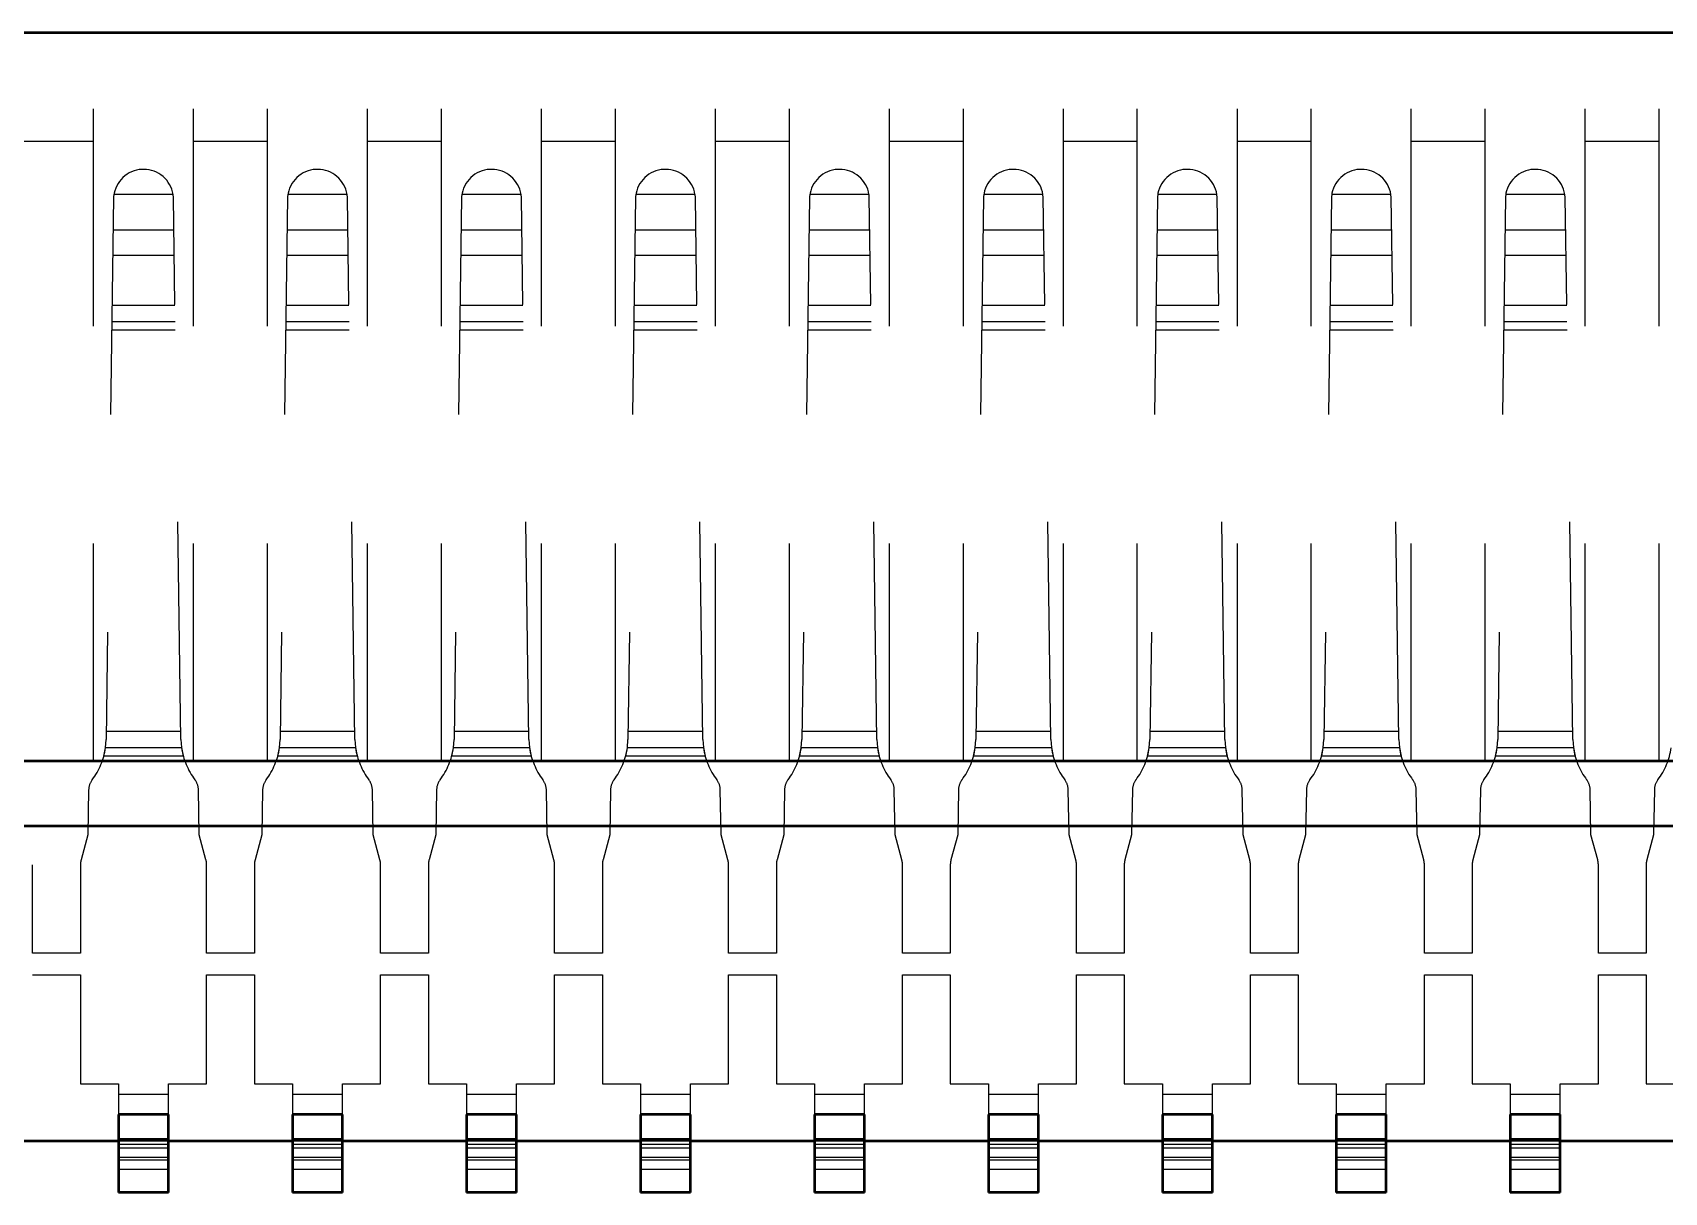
# Model space of a CAD drawing. Header units: millimetres. Extents: x -31.5 to 27, y -1.3 to 15.5.
# Drawn here: x -16.91 to -9.41, y -0.24 to 5.1 of the extents above; entities that cross this region are included whole.
import ezdxf

# ---------------------------------------------------------------- set-up
doc = ezdxf.new("R2010")
doc.units = ezdxf.units.MM
doc.linetypes.add('Dashed', pattern=[2, 1, -1])
for name, color, linetype, lineweight in [('AM_0', 7, 'Continuous', 50), ('AM_4', 3, 'Continuous', 25), ('AM_9', 6, 'Dashed', 25)]:
    doc.layers.add(name, color=color, linetype=linetype, lineweight=lineweight)

# ---------------------------------------------------------------- blocks, each defined once
blk = doc.blocks.new('1_ERF8_C_211_05_0_060PN_0_in_ERF8_060_05_0_L_DV_TR_0')
at = {"layer": 'AM_0'}
for p, q in [((-16.285, 0.123), (-16.515, 0.123)), ((-16.515, 0.123), (-16.515, -0.235)), ((-16.285, -0.235), (-16.285, 0.123)), ((-15.715, 0.123), (-15.715, -0.235)), ((-15.485, 0.123), (-15.715, 0.123)), ((-15.485, -0.235), (-15.485, 0.123)), ((-14.915, 0.123), (-14.915, -0.235)), ((-14.685, 0.123), (-14.915, 0.123)), ((-14.685, -0.235), (-14.685, 0.123)), ((-14.115, 0.123), (-14.115, -0.235)), ((-13.885, 0.123), (-14.115, 0.123)), ((-13.885, -0.235), (-13.885, 0.123)), ((-13.315, 0.123), (-13.315, -0.235)), ((-13.085, 0.123), (-13.315, 0.123)), ((-13.085, -0.235), (-13.085, 0.123)), ((-12.515, 0.123), (-12.515, -0.235)), ((-12.285, 0.123), (-12.515, 0.123)), ((-12.285, -0.235), (-12.285, 0.123)), ((-11.715, 0.123), (-11.715, -0.235)), ((-11.485, 0.123), (-11.715, 0.123)), ((-11.485, -0.235), (-11.485, 0.123)), ((-10.915, 0.123), (-10.915, -0.235)), ((-10.685, 0.123), (-10.915, 0.123)), ((-10.685, -0.235), (-10.685, 0.123)), ((-10.115, 0.123), (-10.115, -0.235)), ((-9.885, 0.123), (-10.115, 0.123)), ((-9.885, -0.235), (-9.885, 0.123)), ((-16.285, 0.008), (-16.515, 0.008)), ((-15.485, 0.008), (-15.715, 0.008)), ((-14.685, 0.008), (-14.915, 0.008)), ((-13.885, 0.008), (-14.115, 0.008)), ((-13.085, 0.008), (-13.315, 0.008)), ((-12.285, 0.008), (-12.515, 0.008)), ((-11.485, 0.008), (-11.715, 0.008)), ((-10.685, 0.008), (-10.915, 0.008)), ((-9.885, 0.008), (-10.115, 0.008)), ((-16.285, -0.235), (-16.515, -0.235)), ((-15.485, -0.235), (-15.715, -0.235)), ((-14.685, -0.235), (-14.915, -0.235)), ((-13.885, -0.235), (-14.115, -0.235)), ((-13.085, -0.235), (-13.315, -0.235)), ((-12.285, -0.235), (-12.515, -0.235)), ((-11.485, -0.235), (-11.715, -0.235)), ((-10.685, -0.235), (-10.915, -0.235)), ((-9.885, -0.235), (-10.115, -0.235))]:
    blk.add_line(p, q, dxfattribs=at)
at = {"layer": 'AM_4'}
for p, q in [((-16.285, -0.13), (-16.515, -0.13)), ((-15.485, -0.13), (-15.715, -0.13)), ((-14.685, -0.13), (-14.915, -0.13)), ((-13.885, -0.13), (-14.115, -0.13)), ((-13.085, -0.13), (-13.315, -0.13)), ((-12.285, -0.13), (-12.515, -0.13)), ((-11.485, -0.13), (-11.715, -0.13)), ((-10.685, -0.13), (-10.915, -0.13)), ((-9.885, -0.13), (-10.115, -0.13))]:
    blk.add_line(p, q, dxfattribs=at)
at = {"layer": 'AM_9'}
for p, q in [((-16.3919, 4.471), (-16.4081, 4.471)), ((-15.5919, 4.471), (-15.6081, 4.471)), ((-14.7919, 4.471), (-14.8081, 4.471)), ((-13.9919, 4.471), (-14.0081, 4.471)), ((-13.1919, 4.471), (-13.2081, 4.471)), ((-12.3919, 4.471), (-12.4081, 4.471)), ((-11.5919, 4.471), (-11.6081, 4.471)), ((-10.7919, 4.471), (-10.8081, 4.471)), ((-9.9919, 4.471), (-10.0081, 4.471)), ((-16.2641, 4.356), (-16.5359, 4.356)), ((-15.4641, 4.356), (-15.7359, 4.356)), ((-14.6641, 4.356), (-14.9359, 4.356)), ((-13.8641, 4.356), (-14.1359, 4.356)), ((-13.0641, 4.356), (-13.3359, 4.356)), ((-12.2641, 4.356), (-12.5359, 4.356)), ((-11.4641, 4.356), (-11.7359, 4.356)), ((-10.6641, 4.356), (-10.9359, 4.356)), ((-9.8641, 4.356), (-10.1359, 4.356)), ((-16.5375, 4.3426), (-16.5722, 1.849)), ((-16.2278, 1.849), (-16.2625, 4.3426)), ((-15.7375, 4.3426), (-15.7722, 1.849)), ((-15.4278, 1.849), (-15.4625, 4.3426)), ((-14.9375, 4.3426), (-14.9722, 1.849)), ((-14.6278, 1.849), (-14.6625, 4.3426)), ((-14.1375, 4.3426), (-14.1722, 1.849)), ((-13.8278, 1.849), (-13.8625, 4.3426)), ((-13.3375, 4.3426), (-13.3722, 1.849)), ((-13.0278, 1.849), (-13.0625, 4.3426)), ((-12.5375, 4.3426), (-12.5722, 1.849)), ((-12.2278, 1.849), (-12.2625, 4.3426)), ((-11.7375, 4.3426), (-11.7722, 1.849)), ((-11.4278, 1.849), (-11.4625, 4.3426)), ((-10.9375, 4.3426), (-10.9722, 1.849)), ((-10.6278, 1.849), (-10.6625, 4.3426)), ((-10.1375, 4.3426), (-10.1722, 1.849)), ((-9.8278, 1.849), (-9.8625, 4.3426)), ((-16.2604, 4.1918), (-16.5396, 4.1918)), ((-15.4604, 4.1918), (-15.7396, 4.1918)), ((-14.6604, 4.1918), (-14.9396, 4.1918)), ((-13.8604, 4.1918), (-14.1396, 4.1918)), ((-13.0604, 4.1918), (-13.3396, 4.1918)), ((-12.2604, 4.1918), (-12.5396, 4.1918)), ((-11.4604, 4.1918), (-11.7396, 4.1918)), ((-10.6604, 4.1918), (-10.9396, 4.1918)), ((-9.8604, 4.1918), (-10.1396, 4.1918)), ((-16.2588, 4.075), (-16.5412, 4.075)), ((-15.4588, 4.075), (-15.7412, 4.075)), ((-14.6588, 4.075), (-14.9412, 4.075)), ((-13.8588, 4.075), (-14.1412, 4.075)), ((-13.0588, 4.075), (-13.3412, 4.075)), ((-12.2588, 4.075), (-12.5412, 4.075)), ((-11.4588, 4.075), (-11.7412, 4.075)), ((-10.6588, 4.075), (-10.9412, 4.075)), ((-9.8588, 4.075), (-10.1412, 4.075)), ((-16.2556, 3.844), (-16.5444, 3.844)), ((-15.4556, 3.844), (-15.7444, 3.844)), ((-14.6556, 3.844), (-14.9444, 3.844)), ((-13.8556, 3.844), (-14.1444, 3.844)), ((-13.0556, 3.844), (-13.3444, 3.844)), ((-12.2556, 3.844), (-12.5444, 3.844)), ((-11.4556, 3.844), (-11.7444, 3.844)), ((-10.6556, 3.844), (-10.9444, 3.844)), ((-9.8556, 3.844), (-10.1444, 3.844)), ((-16.2545, 3.769), (-16.5455, 3.769)), ((-15.4545, 3.769), (-15.7455, 3.769)), ((-14.6545, 3.769), (-14.9455, 3.769)), ((-13.8545, 3.769), (-14.1455, 3.769)), ((-13.0545, 3.769), (-13.3455, 3.769)), ((-12.2545, 3.769), (-12.5455, 3.769)), ((-11.4545, 3.769), (-11.7455, 3.769)), ((-10.6545, 3.769), (-10.9455, 3.769)), ((-9.8545, 3.769), (-10.1455, 3.769)), ((-16.254, 3.731), (-16.546, 3.731)), ((-15.454, 3.731), (-15.746, 3.731)), ((-14.654, 3.731), (-14.946, 3.731)), ((-13.854, 3.731), (-14.146, 3.731)), ((-13.054, 3.731), (-13.346, 3.731)), ((-12.254, 3.731), (-12.546, 3.731)), ((-11.454, 3.731), (-11.746, 3.731)), ((-10.654, 3.731), (-10.946, 3.731)), ((-9.854, 3.731), (-10.146, 3.731)), ((-16.2283, 1.885), (-16.5717, 1.885)), ((-15.4283, 1.885), (-15.7717, 1.885)), ((-14.6283, 1.885), (-14.9717, 1.885)), ((-13.8283, 1.885), (-14.1717, 1.885)), ((-13.0283, 1.885), (-13.3717, 1.885)), ((-12.2283, 1.885), (-12.5717, 1.885)), ((-11.4283, 1.885), (-11.7717, 1.885)), ((-10.6283, 1.885), (-10.9717, 1.885)), ((-9.8283, 1.885), (-10.1717, 1.885)), ((-16.2249, 1.81), (-16.5751, 1.81)), ((-15.4249, 1.81), (-15.7751, 1.81)), ((-14.6249, 1.81), (-14.9751, 1.81)), ((-13.8249, 1.81), (-14.1751, 1.81)), ((-13.0249, 1.81), (-13.3751, 1.81)), ((-12.2249, 1.81), (-12.5751, 1.81)), ((-11.4249, 1.81), (-11.7751, 1.81)), ((-10.6249, 1.81), (-10.9751, 1.81)), ((-9.8249, 1.81), (-10.1751, 1.81)), ((-16.2172, 1.772), (-16.5828, 1.772)), ((-15.4172, 1.772), (-15.7828, 1.772)), ((-14.6172, 1.772), (-14.9828, 1.772)), ((-13.8172, 1.772), (-14.1828, 1.772)), ((-13.0172, 1.772), (-13.3828, 1.772)), ((-12.2172, 1.772), (-12.5828, 1.772)), ((-11.4172, 1.772), (-11.7828, 1.772)), ((-10.6172, 1.772), (-10.9828, 1.772)), ((-9.8172, 1.772), (-10.1828, 1.772)), ((-16.6524, 1.6162), (-16.6562, 1.41)), ((-16.1438, 1.41), (-16.1476, 1.6162)), ((-15.8524, 1.6162), (-15.8562, 1.41)), ((-15.3438, 1.41), (-15.3476, 1.6162)), ((-15.0524, 1.6162), (-15.0562, 1.41)), ((-14.5438, 1.41), (-14.5476, 1.6162)), ((-14.2524, 1.6162), (-14.2562, 1.41)), ((-13.7438, 1.41), (-13.7476, 1.6162)), ((-13.4524, 1.6162), (-13.4562, 1.41)), ((-12.9438, 1.41), (-12.9476, 1.6162)), ((-12.6524, 1.6162), (-12.6562, 1.41)), ((-12.1438, 1.41), (-12.1476, 1.6162)), ((-11.8524, 1.6162), (-11.8562, 1.41)), ((-11.3438, 1.41), (-11.3476, 1.6162)), ((-11.0524, 1.6162), (-11.0562, 1.41)), ((-10.5438, 1.41), (-10.5476, 1.6162)), ((-10.2524, 1.6162), (-10.2562, 1.41)), ((-9.7438, 1.41), (-9.7476, 1.6162)), ((-9.4524, 1.6162), (-9.4562, 1.41)), ((-16.6562, 1.41), (-16.687, 1.295)), ((-16.113, 1.295), (-16.1438, 1.41)), ((-15.8562, 1.41), (-15.887, 1.295)), ((-15.313, 1.295), (-15.3438, 1.41)), ((-15.0562, 1.41), (-15.087, 1.295)), ((-14.513, 1.295), (-14.5438, 1.41)), ((-14.2562, 1.41), (-14.287, 1.295)), ((-13.713, 1.295), (-13.7438, 1.41)), ((-13.4562, 1.41), (-13.487, 1.295)), ((-12.913, 1.295), (-12.9438, 1.41)), ((-12.6562, 1.41), (-12.687, 1.295)), ((-12.113, 1.295), (-12.1438, 1.41)), ((-11.8562, 1.41), (-11.887, 1.295)), ((-11.313, 1.295), (-11.3438, 1.41)), ((-11.0562, 1.41), (-11.087, 1.295)), ((-10.513, 1.295), (-10.5438, 1.41)), ((-10.2562, 1.41), (-10.287, 1.295)), ((-9.713, 1.295), (-9.7438, 1.41)), ((-9.4562, 1.41), (-9.487, 1.295)), ((-16.91, 0.865), (-16.91, 1.272)), ((-16.69, 1.272), (-16.69, 0.865)), ((-16.11, 0.865), (-16.11, 1.272)), ((-15.89, 1.272), (-15.89, 0.865)), ((-15.31, 0.865), (-15.31, 1.272)), ((-15.09, 1.272), (-15.09, 0.865)), ((-14.51, 0.865), (-14.51, 1.272)), ((-14.29, 1.272), (-14.29, 0.865)), ((-13.71, 0.865), (-13.71, 1.272)), ((-13.49, 1.272), (-13.49, 0.865)), ((-12.91, 0.865), (-12.91, 1.272)), ((-12.69, 1.272), (-12.69, 0.865)), ((-12.11, 0.865), (-12.11, 1.272)), ((-11.89, 1.272), (-11.89, 0.865)), ((-11.31, 0.865), (-11.31, 1.272)), ((-11.09, 1.272), (-11.09, 0.865)), ((-10.51, 0.865), (-10.51, 1.272)), ((-10.29, 1.272), (-10.29, 0.865)), ((-9.71, 0.865), (-9.71, 1.272)), ((-9.49, 1.272), (-9.49, 0.865)), ((-16.69, 0.865), (-16.91, 0.865)), ((-15.89, 0.865), (-16.11, 0.865)), ((-15.09, 0.865), (-15.31, 0.865)), ((-14.29, 0.865), (-14.51, 0.865)), ((-13.49, 0.865), (-13.71, 0.865)), ((-12.69, 0.865), (-12.91, 0.865)), ((-11.89, 0.865), (-12.11, 0.865)), ((-11.09, 0.865), (-11.31, 0.865)), ((-10.29, 0.865), (-10.51, 0.865)), ((-9.49, 0.865), (-9.71, 0.865)), ((-16.91, 0.765), (-16.69, 0.765)), ((-16.69, 0.765), (-16.69, 0.265)), ((-16.11, 0.265), (-16.11, 0.765)), ((-16.11, 0.765), (-15.89, 0.765)), ((-15.89, 0.765), (-15.89, 0.265)), ((-15.31, 0.265), (-15.31, 0.765)), ((-15.31, 0.765), (-15.09, 0.765)), ((-15.09, 0.765), (-15.09, 0.265)), ((-14.51, 0.265), (-14.51, 0.765)), ((-14.51, 0.765), (-14.29, 0.765)), ((-14.29, 0.765), (-14.29, 0.265)), ((-13.71, 0.265), (-13.71, 0.765)), ((-13.71, 0.765), (-13.49, 0.765)), ((-13.49, 0.765), (-13.49, 0.265)), ((-12.91, 0.265), (-12.91, 0.765)), ((-12.91, 0.765), (-12.69, 0.765)), ((-12.69, 0.765), (-12.69, 0.265)), ((-12.11, 0.265), (-12.11, 0.765)), ((-12.11, 0.765), (-11.89, 0.765)), ((-11.89, 0.765), (-11.89, 0.265)), ((-11.31, 0.265), (-11.31, 0.765)), ((-11.31, 0.765), (-11.09, 0.765)), ((-11.09, 0.765), (-11.09, 0.265)), ((-10.51, 0.265), (-10.51, 0.765)), ((-10.51, 0.765), (-10.29, 0.765)), ((-10.29, 0.765), (-10.29, 0.265)), ((-9.71, 0.265), (-9.71, 0.765)), ((-9.71, 0.765), (-9.49, 0.765)), ((-9.49, 0.765), (-9.49, 0.265)), ((-16.69, 0.265), (-16.515, 0.265)), ((-16.515, 0.265), (-16.515, 0.123)), ((-16.285, 0.123), (-16.285, 0.265)), ((-16.285, 0.265), (-16.11, 0.265)), ((-15.89, 0.265), (-15.715, 0.265)), ((-15.715, 0.265), (-15.715, 0.123)), ((-15.485, 0.123), (-15.485, 0.265)), ((-15.485, 0.265), (-15.31, 0.265)), ((-15.09, 0.265), (-14.915, 0.265)), ((-14.915, 0.265), (-14.915, 0.123)), ((-14.685, 0.123), (-14.685, 0.265)), ((-14.685, 0.265), (-14.51, 0.265)), ((-14.29, 0.265), (-14.115, 0.265)), ((-14.115, 0.265), (-14.115, 0.123)), ((-13.885, 0.123), (-13.885, 0.265)), ((-13.885, 0.265), (-13.71, 0.265)), ((-13.49, 0.265), (-13.315, 0.265)), ((-13.315, 0.265), (-13.315, 0.123)), ((-13.085, 0.123), (-13.085, 0.265)), ((-13.085, 0.265), (-12.91, 0.265)), ((-12.69, 0.265), (-12.515, 0.265)), ((-12.515, 0.265), (-12.515, 0.123)), ((-12.285, 0.123), (-12.285, 0.265)), ((-12.285, 0.265), (-12.11, 0.265)), ((-11.89, 0.265), (-11.715, 0.265)), ((-11.715, 0.265), (-11.715, 0.123)), ((-11.485, 0.123), (-11.485, 0.265)), ((-11.485, 0.265), (-11.31, 0.265)), ((-11.09, 0.265), (-10.915, 0.265)), ((-10.915, 0.265), (-10.915, 0.123)), ((-10.685, 0.123), (-10.685, 0.265)), ((-10.685, 0.265), (-10.51, 0.265)), ((-10.29, 0.265), (-10.115, 0.265)), ((-10.115, 0.265), (-10.115, 0.123)), ((-9.885, 0.123), (-9.885, 0.265)), ((-9.885, 0.265), (-9.71, 0.265)), ((-9.49, 0.265), (-9.315, 0.265)), ((-16.285, 0.2147), (-16.515, 0.2147)), ((-15.485, 0.2147), (-15.715, 0.2147)), ((-14.685, 0.2147), (-14.915, 0.2147)), ((-13.885, 0.2147), (-14.115, 0.2147)), ((-13.085, 0.2147), (-13.315, 0.2147)), ((-12.285, 0.2147), (-12.515, 0.2147)), ((-11.485, 0.2147), (-11.715, 0.2147)), ((-10.685, 0.2147), (-10.915, 0.2147)), ((-9.885, 0.2147), (-10.115, 0.2147)), ((-16.285, -0.0149), (-16.515, -0.0149)), ((-16.285, -0.032), (-16.515, -0.032)), ((-16.285, -0.075), (-16.515, -0.075)), ((-15.485, -0.0149), (-15.715, -0.0149)), ((-15.485, -0.032), (-15.715, -0.032)), ((-15.485, -0.075), (-15.715, -0.075)), ((-14.685, -0.0149), (-14.915, -0.0149)), ((-14.685, -0.032), (-14.915, -0.032)), ((-14.685, -0.075), (-14.915, -0.075)), ((-13.885, -0.0149), (-14.115, -0.0149)), ((-13.885, -0.032), (-14.115, -0.032)), ((-13.885, -0.075), (-14.115, -0.075)), ((-13.085, -0.0149), (-13.315, -0.0149)), ((-13.085, -0.032), (-13.315, -0.032)), ((-13.085, -0.075), (-13.315, -0.075)), ((-12.285, -0.0149), (-12.515, -0.0149)), ((-12.285, -0.032), (-12.515, -0.032)), ((-12.285, -0.075), (-12.515, -0.075)), ((-11.485, -0.0149), (-11.715, -0.0149)), ((-11.485, -0.032), (-11.715, -0.032)), ((-11.485, -0.075), (-11.715, -0.075)), ((-10.685, -0.0149), (-10.915, -0.0149)), ((-10.685, -0.032), (-10.915, -0.032)), ((-10.685, -0.075), (-10.915, -0.075)), ((-9.885, -0.0149), (-10.115, -0.0149)), ((-9.885, -0.032), (-10.115, -0.032)), ((-9.885, -0.075), (-10.115, -0.075)), ((-16.515, -0.0853), (-16.285, -0.0853)), ((-15.715, -0.0853), (-15.485, -0.0853)), ((-14.915, -0.0853), (-14.685, -0.0853)), ((-14.115, -0.0853), (-13.885, -0.0853)), ((-13.315, -0.0853), (-13.085, -0.0853)), ((-12.515, -0.0853), (-12.285, -0.0853)), ((-11.715, -0.0853), (-11.485, -0.0853)), ((-10.915, -0.0853), (-10.685, -0.0853)), ((-10.115, -0.0853), (-9.885, -0.0853))]:
    blk.add_line(p, q, dxfattribs=at)
for points in [[(-16.4081, 4.471), (-16.4201, 4.4698), (-16.4319, 4.4675), (-16.4435, 4.4642), (-16.4547, 4.4599), (-16.4655, 4.4547), (-16.4758, 4.4485), (-16.4856, 4.4415), (-16.4947, 4.4336), (-16.503, 4.425), (-16.5106, 4.4156), (-16.5174, 4.4057), (-16.5232, 4.3952), (-16.5281, 4.3842), (-16.5321, 4.3728), (-16.535, 4.3612), (-16.5359, 4.356)], [(-16.2641, 4.356), (-16.2665, 4.3678), (-16.27, 4.3793), (-16.2745, 4.3904), (-16.28, 4.4011), (-16.2863, 4.4113), (-16.2936, 4.4209), (-16.3016, 4.4299), (-16.3104, 4.4381), (-16.3198, 4.4455), (-16.3299, 4.4521), (-16.3405, 4.4577), (-16.3516, 4.4624), (-16.363, 4.4662), (-16.3747, 4.4689), (-16.3866, 4.4706), (-16.3919, 4.471)], [(-15.6081, 4.471), (-15.6201, 4.4698), (-15.6319, 4.4675), (-15.6435, 4.4642), (-15.6547, 4.4599), (-15.6655, 4.4547), (-15.6758, 4.4485), (-15.6856, 4.4415), (-15.6947, 4.4336), (-15.703, 4.425), (-15.7106, 4.4156), (-15.7174, 4.4057), (-15.7232, 4.3952), (-15.7281, 4.3842), (-15.7321, 4.3728), (-15.735, 4.3612), (-15.7359, 4.356)], [(-15.4641, 4.356), (-15.4665, 4.3678), (-15.47, 4.3793), (-15.4745, 4.3904), (-15.48, 4.4011), (-15.4863, 4.4113), (-15.4936, 4.4209), (-15.5016, 4.4299), (-15.5104, 4.4381), (-15.5198, 4.4455), (-15.5299, 4.4521), (-15.5405, 4.4577), (-15.5516, 4.4624), (-15.563, 4.4662), (-15.5747, 4.4689), (-15.5866, 4.4706), (-15.5919, 4.471)], [(-14.8081, 4.471), (-14.8201, 4.4698), (-14.8319, 4.4675), (-14.8435, 4.4642), (-14.8547, 4.4599), (-14.8655, 4.4547), (-14.8758, 4.4485), (-14.8856, 4.4415), (-14.8947, 4.4336), (-14.903, 4.425), (-14.9106, 4.4156), (-14.9174, 4.4057), (-14.9232, 4.3952), (-14.9281, 4.3842), (-14.9321, 4.3728), (-14.935, 4.3612), (-14.9359, 4.356)], [(-14.6641, 4.356), (-14.6665, 4.3678), (-14.67, 4.3793), (-14.6745, 4.3904), (-14.68, 4.4011), (-14.6863, 4.4113), (-14.6936, 4.4209), (-14.7016, 4.4299), (-14.7104, 4.4381), (-14.7198, 4.4455), (-14.7299, 4.4521), (-14.7405, 4.4577), (-14.7516, 4.4624), (-14.763, 4.4662), (-14.7747, 4.4689), (-14.7866, 4.4706), (-14.7919, 4.471)], [(-14.0081, 4.471), (-14.0201, 4.4698), (-14.0319, 4.4675), (-14.0435, 4.4642), (-14.0547, 4.4599), (-14.0655, 4.4547), (-14.0758, 4.4485), (-14.0856, 4.4415), (-14.0947, 4.4336), (-14.103, 4.425), (-14.1106, 4.4156), (-14.1174, 4.4057), (-14.1232, 4.3952), (-14.1281, 4.3842), (-14.1321, 4.3728), (-14.135, 4.3612), (-14.1359, 4.356)], [(-13.8641, 4.356), (-13.8665, 4.3678), (-13.87, 4.3793), (-13.8745, 4.3904), (-13.88, 4.4011), (-13.8863, 4.4113), (-13.8936, 4.4209), (-13.9016, 4.4299), (-13.9104, 4.4381), (-13.9198, 4.4455), (-13.9299, 4.4521), (-13.9405, 4.4577), (-13.9516, 4.4624), (-13.963, 4.4662), (-13.9747, 4.4689), (-13.9866, 4.4706), (-13.9919, 4.471)], [(-13.2081, 4.471), (-13.2201, 4.4698), (-13.2319, 4.4675), (-13.2435, 4.4642), (-13.2547, 4.4599), (-13.2655, 4.4547), (-13.2758, 4.4485), (-13.2856, 4.4415), (-13.2947, 4.4336), (-13.303, 4.425), (-13.3106, 4.4156), (-13.3174, 4.4057), (-13.3232, 4.3952), (-13.3281, 4.3842), (-13.3321, 4.3728), (-13.335, 4.3612), (-13.3359, 4.356)], [(-13.0641, 4.356), (-13.0665, 4.3678), (-13.07, 4.3793), (-13.0745, 4.3904), (-13.08, 4.4011), (-13.0863, 4.4113), (-13.0936, 4.4209), (-13.1016, 4.4299), (-13.1104, 4.4381), (-13.1198, 4.4455), (-13.1299, 4.4521), (-13.1405, 4.4577), (-13.1516, 4.4624), (-13.163, 4.4662), (-13.1747, 4.4689), (-13.1866, 4.4706), (-13.1919, 4.471)], [(-12.4081, 4.471), (-12.4201, 4.4698), (-12.4319, 4.4675), (-12.4435, 4.4642), (-12.4547, 4.4599), (-12.4655, 4.4547), (-12.4758, 4.4485), (-12.4856, 4.4415), (-12.4947, 4.4336), (-12.503, 4.425), (-12.5106, 4.4156), (-12.5174, 4.4057), (-12.5232, 4.3952), (-12.5281, 4.3842), (-12.5321, 4.3728), (-12.535, 4.3612), (-12.5359, 4.356)], [(-12.2641, 4.356), (-12.2665, 4.3678), (-12.27, 4.3793), (-12.2745, 4.3904), (-12.28, 4.4011), (-12.2863, 4.4113), (-12.2936, 4.4209), (-12.3016, 4.4299), (-12.3104, 4.4381), (-12.3198, 4.4455), (-12.3299, 4.4521), (-12.3405, 4.4577), (-12.3516, 4.4624), (-12.363, 4.4662), (-12.3747, 4.4689), (-12.3866, 4.4706), (-12.3919, 4.471)], [(-11.6081, 4.471), (-11.6201, 4.4698), (-11.6319, 4.4675), (-11.6435, 4.4642), (-11.6547, 4.4599), (-11.6655, 4.4547), (-11.6758, 4.4485), (-11.6856, 4.4415), (-11.6947, 4.4336), (-11.703, 4.425), (-11.7106, 4.4156), (-11.7174, 4.4057), (-11.7232, 4.3952), (-11.7281, 4.3842), (-11.7321, 4.3728), (-11.735, 4.3612), (-11.7359, 4.356)], [(-11.4641, 4.356), (-11.4665, 4.3678), (-11.47, 4.3793), (-11.4745, 4.3904), (-11.48, 4.4011), (-11.4863, 4.4113), (-11.4936, 4.4209), (-11.5016, 4.4299), (-11.5104, 4.4381), (-11.5198, 4.4455), (-11.5299, 4.4521), (-11.5405, 4.4577), (-11.5516, 4.4624), (-11.563, 4.4662), (-11.5747, 4.4689), (-11.5866, 4.4706), (-11.5919, 4.471)], [(-10.8081, 4.471), (-10.8201, 4.4698), (-10.8319, 4.4675), (-10.8435, 4.4642), (-10.8547, 4.4599), (-10.8655, 4.4547), (-10.8758, 4.4485), (-10.8856, 4.4415), (-10.8947, 4.4336), (-10.903, 4.425), (-10.9106, 4.4156), (-10.9174, 4.4057), (-10.9232, 4.3952), (-10.9281, 4.3842), (-10.9321, 4.3728), (-10.935, 4.3612), (-10.9359, 4.356)], [(-10.6641, 4.356), (-10.6665, 4.3678), (-10.67, 4.3793), (-10.6745, 4.3904), (-10.68, 4.4011), (-10.6863, 4.4113), (-10.6936, 4.4209), (-10.7016, 4.4299), (-10.7104, 4.4381), (-10.7198, 4.4455), (-10.7299, 4.4521), (-10.7405, 4.4577), (-10.7516, 4.4624), (-10.763, 4.4662), (-10.7747, 4.4689), (-10.7866, 4.4706), (-10.7919, 4.471)], [(-10.0081, 4.471), (-10.0201, 4.4698), (-10.0319, 4.4675), (-10.0435, 4.4642), (-10.0547, 4.4599), (-10.0655, 4.4547), (-10.0758, 4.4485), (-10.0856, 4.4415), (-10.0947, 4.4336), (-10.103, 4.425), (-10.1106, 4.4156), (-10.1174, 4.4057), (-10.1232, 4.3952), (-10.1281, 4.3842), (-10.1321, 4.3728), (-10.135, 4.3612), (-10.1359, 4.356)], [(-9.8641, 4.356), (-9.8665, 4.3678), (-9.87, 4.3793), (-9.8745, 4.3904), (-9.88, 4.4011), (-9.8863, 4.4113), (-9.8936, 4.4209), (-9.9016, 4.4299), (-9.9104, 4.4381), (-9.9198, 4.4455), (-9.9299, 4.4521), (-9.9405, 4.4577), (-9.9516, 4.4624), (-9.963, 4.4662), (-9.9747, 4.4689), (-9.9866, 4.4706), (-9.9919, 4.471)], [(-16.5359, 4.356), (-16.5374, 4.3441), (-16.5375, 4.3426)], [(-16.2625, 4.3426), (-16.2638, 4.3545), (-16.2641, 4.356)], [(-15.7359, 4.356), (-15.7374, 4.3441), (-15.7375, 4.3426)], [(-15.4625, 4.3426), (-15.4638, 4.3545), (-15.4641, 4.356)], [(-14.9359, 4.356), (-14.9374, 4.3441), (-14.9375, 4.3426)], [(-14.6625, 4.3426), (-14.6638, 4.3545), (-14.6641, 4.356)], [(-14.1359, 4.356), (-14.1374, 4.3441), (-14.1375, 4.3426)], [(-13.8625, 4.3426), (-13.8638, 4.3545), (-13.8641, 4.356)], [(-13.3359, 4.356), (-13.3374, 4.3441), (-13.3375, 4.3426)], [(-13.0625, 4.3426), (-13.0638, 4.3545), (-13.0641, 4.356)], [(-12.5359, 4.356), (-12.5374, 4.3441), (-12.5375, 4.3426)], [(-12.2625, 4.3426), (-12.2638, 4.3545), (-12.2641, 4.356)], [(-11.7359, 4.356), (-11.7374, 4.3441), (-11.7375, 4.3426)], [(-11.4625, 4.3426), (-11.4638, 4.3545), (-11.4641, 4.356)], [(-10.9359, 4.356), (-10.9374, 4.3441), (-10.9375, 4.3426)], [(-10.6625, 4.3426), (-10.6638, 4.3545), (-10.6641, 4.356)], [(-10.1359, 4.356), (-10.1374, 4.3441), (-10.1375, 4.3426)], [(-9.8625, 4.3426), (-9.8638, 4.3545), (-9.8641, 4.356)], [(-16.5828, 1.772), (-16.5752, 1.8099), (-16.5722, 1.849)], [(-16.2278, 1.849), (-16.225, 1.8108), (-16.2172, 1.772)], [(-15.7828, 1.772), (-15.7752, 1.8099), (-15.7722, 1.849)], [(-15.4278, 1.849), (-15.425, 1.8108), (-15.4172, 1.772)], [(-14.9828, 1.772), (-14.9752, 1.8099), (-14.9722, 1.849)], [(-14.6278, 1.849), (-14.625, 1.8108), (-14.6172, 1.772)], [(-14.1828, 1.772), (-14.1752, 1.8099), (-14.1722, 1.849)], [(-13.8278, 1.849), (-13.825, 1.8108), (-13.8172, 1.772)], [(-13.3828, 1.772), (-13.3752, 1.8099), (-13.3722, 1.849)], [(-13.0278, 1.849), (-13.025, 1.8108), (-13.0172, 1.772)], [(-12.5828, 1.772), (-12.5752, 1.8099), (-12.5722, 1.849)], [(-12.2278, 1.849), (-12.225, 1.8108), (-12.2172, 1.772)], [(-11.7828, 1.772), (-11.7752, 1.8099), (-11.7722, 1.849)], [(-11.4278, 1.849), (-11.425, 1.8108), (-11.4172, 1.772)], [(-10.9828, 1.772), (-10.9752, 1.8099), (-10.9722, 1.849)], [(-10.6278, 1.849), (-10.625, 1.8108), (-10.6172, 1.772)], [(-10.1828, 1.772), (-10.1752, 1.8099), (-10.1722, 1.849)], [(-9.8278, 1.849), (-9.825, 1.8108), (-9.8172, 1.772)]]:
    blk.add_lwpolyline(points, dxfattribs=at)
for centre, radius, start, end in [((-16.8871, 1.8534), 0.315, 322.82016, 352.07955), ((-15.9129, 1.8534), 0.315, 187.92045, 217.17984), ((-16.0871, 1.8534), 0.315, 322.82016, 352.07955), ((-15.1129, 1.8534), 0.315, 187.92045, 217.17984), ((-15.2871, 1.8534), 0.315, 322.82016, 352.07955), ((-14.3129, 1.8534), 0.315, 187.92045, 217.17984), ((-14.4871, 1.8534), 0.315, 322.82016, 352.07955), ((-13.5129, 1.8534), 0.315, 187.92045, 217.17984), ((-13.6871, 1.8534), 0.315, 322.82016, 352.07955), ((-12.7129, 1.8534), 0.315, 187.92045, 217.17984), ((-12.8871, 1.8534), 0.315, 322.82016, 352.07955), ((-11.9129, 1.8534), 0.315, 187.92045, 217.17984), ((-12.0871, 1.8534), 0.315, 322.82016, 352.07955), ((-11.1129, 1.8534), 0.315, 187.92045, 217.17984), ((-11.2871, 1.8534), 0.315, 322.82016, 352.07955), ((-10.3129, 1.8534), 0.315, 187.92045, 217.17984), ((-10.4871, 1.8534), 0.315, 322.82016, 352.07955), ((-9.5129, 1.8534), 0.315, 187.92045, 217.17984), ((-9.6871, 1.8534), 0.315, 322.82016, 352.07955), ((-16.5724, 1.6147), 0.08, 142.82016, 178.9606), ((-16.2276, 1.6147), 0.08, 1.0394, 37.17984), ((-15.7724, 1.6147), 0.08, 142.82016, 178.9606), ((-15.4276, 1.6147), 0.08, 1.0394, 37.17984), ((-14.9724, 1.6147), 0.08, 142.82016, 178.9606), ((-14.6276, 1.6147), 0.08, 1.0394, 37.17984), ((-14.1724, 1.6147), 0.08, 142.82016, 178.9606), ((-13.8276, 1.6147), 0.08, 1.0394, 37.17984), ((-13.3724, 1.6147), 0.08, 142.82016, 178.9606), ((-13.0276, 1.6147), 0.08, 1.0394, 37.17984), ((-12.5724, 1.6147), 0.08, 142.82016, 178.9606), ((-12.2276, 1.6147), 0.08, 1.0394, 37.17984), ((-11.7724, 1.6147), 0.08, 142.82016, 178.9606), ((-11.4276, 1.6147), 0.08, 1.0394, 37.17984), ((-10.9724, 1.6147), 0.08, 142.82016, 178.9606), ((-10.6276, 1.6147), 0.08, 1.0394, 37.17984), ((-10.1724, 1.6147), 0.08, 142.82016, 178.9606), ((-9.8276, 1.6147), 0.08, 1.0394, 37.17984), ((-9.3724, 1.6147), 0.08, 142.82016, 178.9606), ((-16.6011, 1.272), 0.0889, 165.0006, 180), ((-16.1989, 1.272), 0.0889, 0, 14.9994), ((-15.8011, 1.272), 0.0889, 165.0006, 180), ((-15.3989, 1.272), 0.0889, 0, 14.9994), ((-15.0011, 1.272), 0.0889, 165.0006, 180), ((-14.5989, 1.272), 0.0889, 0, 14.9994), ((-14.2011, 1.272), 0.0889, 165.0006, 180), ((-13.7989, 1.272), 0.0889, 0, 14.9994), ((-13.4011, 1.272), 0.0889, 165.0006, 180), ((-12.9989, 1.272), 0.0889, 0, 14.9994), ((-12.6011, 1.272), 0.0889, 165.0006, 180), ((-12.1989, 1.272), 0.0889, 0, 14.9994), ((-11.8011, 1.272), 0.0889, 165.0006, 180), ((-11.3989, 1.272), 0.0889, 0, 14.9994), ((-11.0011, 1.272), 0.0889, 165.0006, 180), ((-10.5989, 1.272), 0.0889, 0, 14.9994), ((-10.2011, 1.272), 0.0889, 165.0006, 180), ((-9.7989, 1.272), 0.0889, 0, 14.9994), ((-9.4011, 1.272), 0.0889, 165.0006, 180)]:
    blk.add_arc(centre, radius, start, end, dxfattribs=at)
blk = doc.blocks.new('2_ERF8_060_05_0_DVTR_0_in_ERF8_060_05_0_L_DV_TR_0')
at = {"layer": 'AM_0'}
for p, q in [((-27, 5.1), (27, 5.1)), ((-25.55, 1.75), (27, 1.75)), ((24.235, 1.45), (-24.235, 1.45)), ((-16.515, 0), (-17.085, 0)), ((-15.715, 0), (-16.285, 0)), ((-14.915, 0), (-15.485, 0)), ((-14.115, 0), (-14.685, 0)), ((-13.315, 0), (-13.885, 0)), ((-12.515, 0), (-13.085, 0)), ((-11.715, 0), (-12.285, 0)), ((-10.915, 0), (-11.485, 0)), ((-10.115, 0), (-10.685, 0)), ((-9.315, 0), (-9.885, 0))]:
    blk.add_line(p, q, dxfattribs=at)
at = {"layer": 'AM_9'}
for p, q in [((-16.63, 1.75), (-16.63, 5.1)), ((-16.17, 1.75), (-16.17, 5.1)), ((-15.83, 1.75), (-15.83, 5.1)), ((-15.37, 1.75), (-15.37, 5.1)), ((-15.03, 1.75), (-15.03, 5.1)), ((-14.57, 1.75), (-14.57, 5.1)), ((-14.23, 1.75), (-14.23, 5.1)), ((-13.77, 1.75), (-13.77, 5.1)), ((-13.43, 1.75), (-13.43, 5.1)), ((-12.97, 1.75), (-12.97, 5.1)), ((-12.63, 1.75), (-12.63, 5.1)), ((-12.17, 1.75), (-12.17, 5.1)), ((-11.83, 1.75), (-11.83, 5.1)), ((-11.37, 1.75), (-11.37, 5.1)), ((-11.03, 1.75), (-11.03, 5.1)), ((-10.57, 1.75), (-10.57, 5.1)), ((-10.23, 1.75), (-10.23, 5.1)), ((-9.77, 1.75), (-9.77, 5.1)), ((-9.43, 1.75), (-9.43, 5.1)), ((-16.97, 4.6), (-16.63, 4.6)), ((-16.17, 4.6), (-15.83, 4.6)), ((-15.37, 4.6), (-15.03, 4.6)), ((-14.57, 4.6), (-14.23, 4.6)), ((-13.77, 4.6), (-13.43, 4.6)), ((-12.97, 4.6), (-12.63, 4.6)), ((-12.17, 4.6), (-11.83, 4.6)), ((-11.37, 4.6), (-11.03, 4.6)), ((-10.57, 4.6), (-10.23, 4.6)), ((-9.77, 4.6), (-9.43, 4.6)), ((-16.285, 0), (-16.515, 0)), ((-15.485, 0), (-15.715, 0)), ((-14.685, 0), (-14.915, 0)), ((-13.885, 0), (-14.115, 0)), ((-13.085, 0), (-13.315, 0)), ((-12.285, 0), (-12.515, 0)), ((-11.485, 0), (-11.715, 0)), ((-10.685, 0), (-10.915, 0)), ((-9.885, 0), (-10.115, 0))]:
    blk.add_line(p, q, dxfattribs=at)

msp = doc.modelspace()

# ---------------------------------------------------------------- block references
for name in ['2_ERF8_060_05_0_DVTR_0_in_ERF8_060_05_0_L_DV_TR_0', '1_ERF8_C_211_05_0_060PN_0_in_ERF8_060_05_0_L_DV_TR_0']:
    msp.add_blockref(name, (0, 0))

doc.saveas('drawing.dxf')
